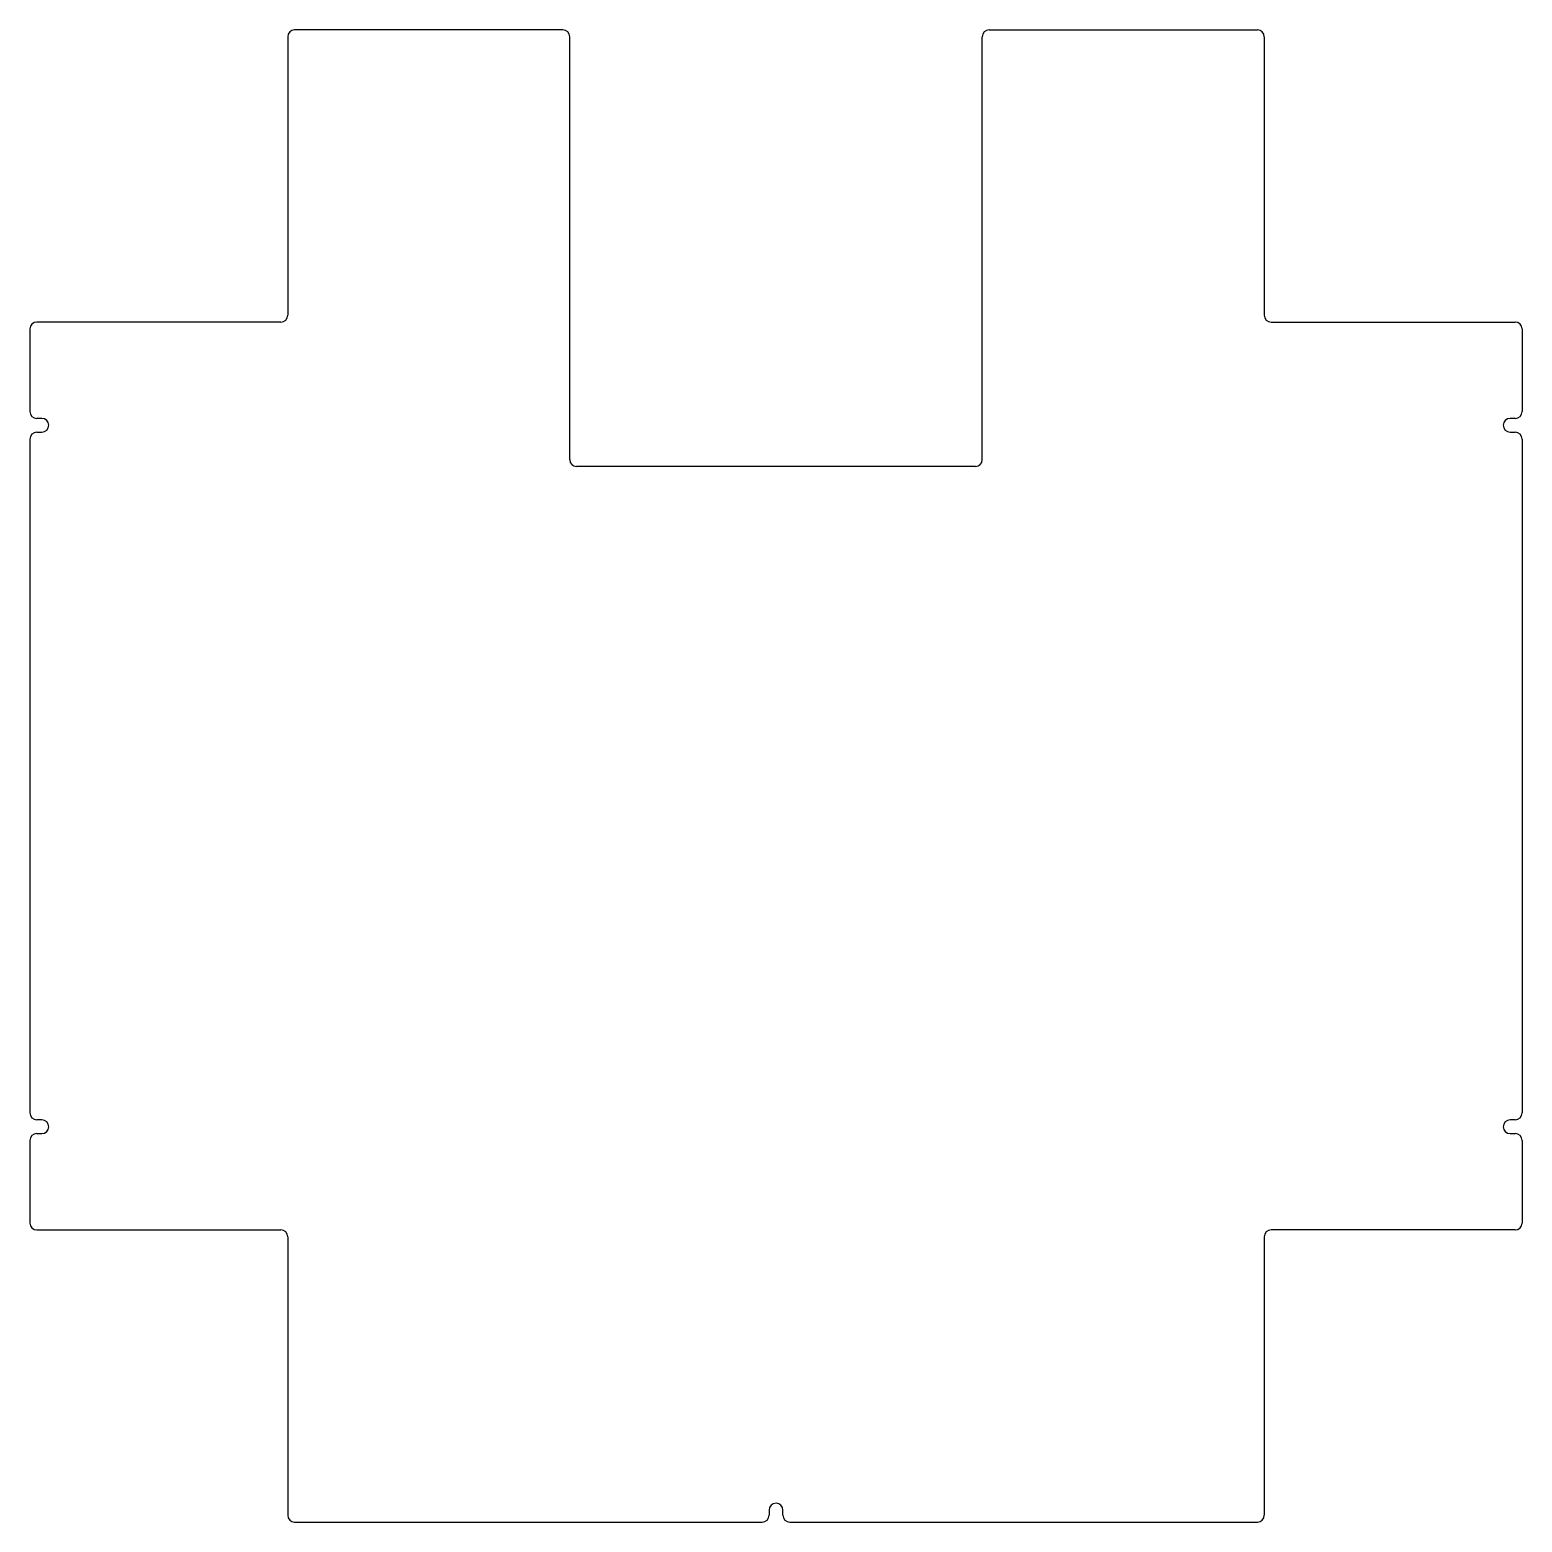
# Model space of a CAD drawing. Header units: millimetres. Extents: x -75 to 359, y -434 to 0.
import ezdxf

# ---------------------------------------------------------------- set-up
doc = ezdxf.new("R2010")
doc.units = ezdxf.units.MM

msp = doc.modelspace()

# ---------------------------------------------------------------- linework, layer by layer
at = {"color": 7, "linetype": 'Continuous', "lineweight": 25}
for p, q in [((80, 0), (2, 0)), ((204, 0), (282, 0)), ((0, -2), (0, -83)), ((82, -125), (82, -2)), ((202, -125), (202, -2)), ((284, -2), (284, -83)), ((-2, -85), (-73, -85)), ((286, -85), (357, -85)), ((-75, -87), (-75, -111)), ((359, -87), (359, -111)), ((-71.5, -113), (-73, -113)), ((-73, -117), (-71.5, -117)), ((357, -113), (355.5, -113)), ((355.5, -117), (357, -117)), ((-75, -119), (-75, -315)), ((359, -119), (359, -315)), ((200, -127), (84, -127)), ((-71.5, -317), (-73, -317)), ((-73, -321), (-71.5, -321)), ((357, -317), (355.5, -317)), ((355.5, -321), (357, -321)), ((-75, -323), (-75, -347)), ((359, -323), (359, -347)), ((-73, -349), (-2, -349)), ((0, -351), (0, -432)), ((284, -351), (284, -432)), ((357, -349), (286, -349)), ((2, -434), (138, -434)), ((140, -430.5), (140, -432)), ((144, -432), (144, -430.5)), ((146, -434), (282, -434))]:
    msp.add_line(p, q, dxfattribs=at)
for centre, start, end in [((2, -2), 90, 180), ((80, -2), 0, 90), ((204, -2), 90, 180), ((282, -2), 0, 90), ((-73, -87), 90, 180), ((-2, -83), 270, 0), ((286, -83), 180, 270), ((357, -87), 360, 90), ((-73, -111), 180, 270), ((357, -111), 270, 360), ((-73, -119), 90, 180), ((-71.5, -115), 270, 90), ((355.5, -115), 90, 270), ((357, -119), 360, 90), ((84, -125), 180, 270), ((200, -125), 270, 0), ((-73, -315), 180, 270), ((357, -315), 270, 0), ((-73, -323), 90, 180), ((-71.5, -319), 270, 90), ((355.5, -319), 90, 270), ((357, -323), 0, 90), ((-73, -347), 180, 270), ((357, -347), 270, 0), ((-2, -351), 0, 90), ((286, -351), 90, 180), ((142, -430.5), 0, 180), ((2, -432), 180, 270), ((138, -432), 270, 360), ((146, -432), 180, 270), ((282, -432), 270, 0)]:
    msp.add_arc(centre, 2, start, end, dxfattribs=at)

doc.saveas('drawing.dxf')
